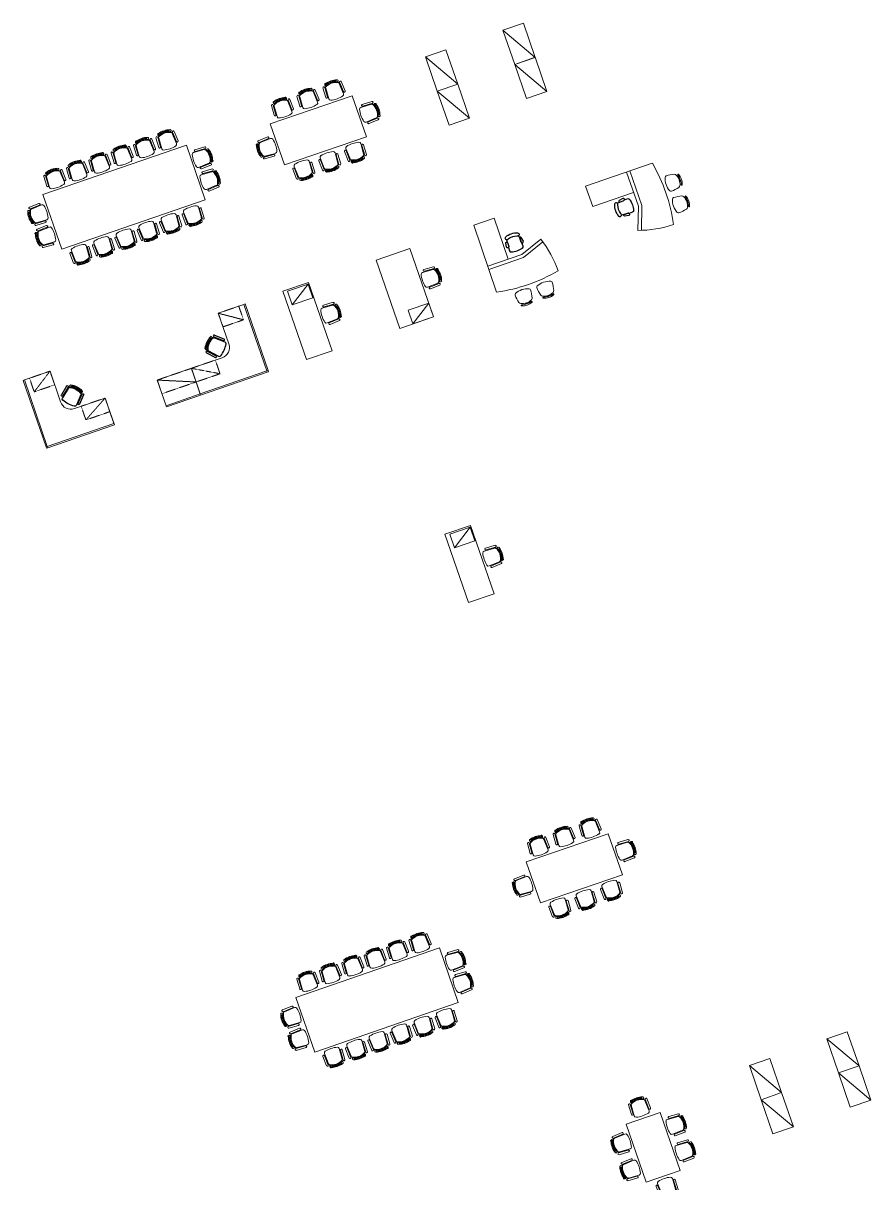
# Model space of a CAD drawing. Extents: x 760773 to 1075934, y 719259 to 1013331.
# Drawn here: x 766725 to 790188, y 829982 to 862081 of the extents above; entities that cross this region are included whole.
import ezdxf

# ---------------------------------------------------------------- set-up
doc = ezdxf.new("R2010")
doc.units = 0
doc.header["$MEASUREMENT"] = 0
doc.linetypes.add('HIDDEN', pattern=[0.375, 0.25, -0.125])
doc.layers.add('72471 FF-FUR', color=9, linetype='Continuous', lineweight=30)

# ---------------------------------------------------------------- blocks, each defined once
blk = doc.blocks.new('X301')
at = {"color": 0}
for p in [(36290.625, 43356.25), (36334.375, 43356.25), (36378.125, 43356.25), (36421.875, 43356.25), (36465.625, 43356.25), (36509.375, 43356.25), (36553.125, 43356.25), (36596.875, 43356.25)]:
    blk.add_point(p, dxfattribs=at)
blk = doc.blocks.new('c7_21')
at = {"color": 0, "linetype": 'ByBlock', "lineweight": -2}
for p, q in [((-268, 415), (-281, 135)), ((-218, 411), (-231, 131)), ((-200, 380), (-218, 73)), ((-192, 467), (-192, 475)), ((192, 467), (192, 475)), ((199, 378), (217, 74)), ((218, 411), (231, 131)), ((268, 415), (281, 135))]:
    blk.add_line(p, q, dxfattribs=at)
for centre, radius, start, end in [((-243, 413), 25, 356.2298, 176.2298), ((-118, 372), 82, 119.0663, 178.9882), ((0, 76), 382, 59.7683, 120.2317), ((-167, 474), 25, 100.3884, 177.4438), ((-167, 466), 25, 177.4438, 294.5277), ((0, 4), 524, 70.4182, 109.1761), ((0, 4), 467, 70.4182, 109.1761), ((167, 466), 25, 245.4723, 2.5562), ((117, 372), 82.3, 1.0429, 60.6025), ((167, 474), 25, 2.5562, 69.1297), ((243, 413), 25, 3.7702, 183.7702), ((-256, 133), 25, 176.2298, 356.2298), ((-168, 69), 50, 176.2298, 256.6171), ((-2, 764), 764, 256.6171, 283.7289), ((167, 70), 50, 283.7289, 3.7913), ((256, 133), 25, 183.7702, 3.7702)]:
    blk.add_arc(centre, radius, start, end, dxfattribs=at)
for p in [(-36463, -42857), (-36463, -42882)]:
    blk.add_blockref('X301', p, dxfattribs=at)
blk = doc.blocks.new('cab100025')
at = {"layer": '72471 FF-FUR', "lineweight": 0, "ltscale": 0.001}
blk.add_line((-0.893, 0.75), (0, 0), dxfattribs=at)
at = {"layer": '72471 FF-FUR', "lineweight": 0, "ltscale": 0.001, "flags": 128}
blk.add_lwpolyline([(0, 0), (-0.326, 0.946), (-0.893, 0.75), (-0.567, -0.195), (0, 0)], dxfattribs=at)
blk = doc.blocks.new('cab100026')
at = {"layer": '72471 FF-FUR', "lineweight": 0, "ltscale": 0.001}
blk.add_line((-0.893, 0.75), (0, 0), dxfattribs=at)
at = {"layer": '72471 FF-FUR', "lineweight": 0, "ltscale": 0.001, "flags": 128}
blk.add_lwpolyline([(0, 0), (-0.326, 0.946), (-0.893, 0.75), (-0.567, -0.195), (0, 0)], dxfattribs=at)
blk = doc.blocks.new('cab100023')
at = {"layer": '72471 FF-FUR', "lineweight": 0, "ltscale": 0.001}
blk.add_line((-0.893, 0.75), (0, 0), dxfattribs=at)
at = {"layer": '72471 FF-FUR', "lineweight": 0, "ltscale": 0.001, "flags": 128}
blk.add_lwpolyline([(0, 0), (-0.326, 0.946), (-0.893, 0.75), (-0.567, -0.195), (0, 0)], dxfattribs=at)
blk = doc.blocks.new('cab100024')
at = {"layer": '72471 FF-FUR', "lineweight": 0, "ltscale": 0.001}
blk.add_line((-0.893, 0.75), (0, 0), dxfattribs=at)
at = {"layer": '72471 FF-FUR', "lineweight": 0, "ltscale": 0.001, "flags": 128}
blk.add_lwpolyline([(0, 0), (-0.326, 0.946), (-0.893, 0.75), (-0.567, -0.195), (0, 0)], dxfattribs=at)
blk = doc.blocks.new('X311')
at = {"color": 0}
for p in [(36.290625, 43.35625), (36.334375, 43.35625), (36.378125, 43.35625), (36.421875, 43.35625), (36.465625, 43.35625), (36.509375, 43.35625), (36.553125, 43.35625), (36.596875, 43.35625)]:
    blk.add_point(p, dxfattribs=at)
blk = doc.blocks.new('chair21')
at = {"color": 0, "linetype": 'ByBlock', "lineweight": -2}
for p, q in [((0.379, 0.202), (0.071, 0.218)), ((0.41, 0.22), (0.13, 0.232)), ((0.413, 0.27), (0.133, 0.282)), ((0.466, 0.195), (0.474, 0.195)), ((0.38, -0.197), (0.075, -0.217)), ((0.413, -0.215), (0.133, -0.23)), ((0.416, -0.265), (0.136, -0.28)), ((0.469, -0.19), (0.476, -0.189))]:
    blk.add_line(p, q, dxfattribs=at)
at = {"color": 0, "linetype": 'ByBlock', "lineweight": -2, "extrusion": (0, 0, -1)}
for centre, radius, start, end in [((-0.764, 0.007), 0.764, 345.9357, 13.0476), ((-0.068, 0.168), 0.05, 13.0476, 93.4348), ((-0.132, 0.257), 0.025, 273.4348, 93.4348), ((-0.371, 0.12), 0.082, 90.6765, 150.5984), ((-0.076, 0.001), 0.382, 149.433, 209.8963), ((-0.412, 0.245), 0.025, 93.4348, 273.4348), ((-0.465, 0.17), 0.025, 335.1369, 92.2208), ((-0.004, 0), 0.467, 160.4885, 199.2465), ((-0.473, 0.17), 0.025, 92.2208, 169.2762), ((-0.004, 0), 0.524, 160.4885, 199.2465), ((-0.071, -0.167), 0.05, 265.8733, 345.9357), ((-0.134, -0.255), 0.025, 265.8945, 85.8945), ((-0.373, -0.115), 0.0823, 209.0622, 268.6218), ((-0.414, -0.24), 0.025, 85.8945, 265.8945), ((-0.467, -0.165), 0.025, 267.1085, 24.1924), ((-0.475, -0.164), 0.025, 200.535, 267.1085)]:
    blk.add_arc(centre, radius, start, end, dxfattribs=at)
at = {"color": 0, "linetype": 'ByBlock', "lineweight": -2, "zscale": -1, "rotation": 270.3353334674846}
for p in [(-43.095, 36.211), (-43.069, 36.211)]:
    blk.add_blockref('X311', p, dxfattribs=at)
blk = doc.blocks.new('c7_11')
at = {"color": 0, "linetype": 'ByBlock', "lineweight": -2}
for p, q in [((-268, 415), (-281, 135)), ((-218, 411), (-231, 131)), ((-200, 380), (-218, 73)), ((-192, 467), (-192, 475)), ((192, 467), (192, 475)), ((199, 378), (217, 74)), ((218, 411), (231, 131)), ((268, 415), (281, 135))]:
    blk.add_line(p, q, dxfattribs=at)
for centre, radius, start, end in [((-243, 413), 25, 356.2298, 176.2298), ((-118, 372), 82, 119.0663, 178.9882), ((0, 76), 382, 59.7683, 120.2317), ((-167, 474), 25, 100.3884, 177.4438), ((-167, 466), 25, 177.4438, 294.5277), ((0, 4), 524, 70.4182, 109.1761), ((0, 4), 467, 70.4182, 109.1761), ((167, 466), 25, 245.4723, 2.5562), ((117, 372), 82.3, 1.0429, 60.6025), ((167, 474), 25, 2.5562, 69.1297), ((243, 413), 25, 3.7702, 183.7702), ((-256, 133), 25, 176.2298, 356.2298), ((-168, 69), 50, 176.2298, 256.6171), ((-2, 764), 764, 256.6171, 283.7289), ((167, 70), 50, 283.7289, 3.7913), ((256, 133), 25, 183.7702, 3.7702)]:
    blk.add_arc(centre, radius, start, end, dxfattribs=at)
for p in [(-36463, -42857), (-36463, -42882)]:
    blk.add_blockref('X301', p, dxfattribs=at)
blk = doc.blocks.new('X7')
at = {"color": 0}
for p in [(36.290625, 43.35625), (36.334375, 43.35625), (36.378125, 43.35625), (36.421875, 43.35625), (36.465625, 43.35625), (36.509375, 43.35625), (36.553125, 43.35625), (36.596875, 43.35625)]:
    blk.add_point(p, dxfattribs=at)
blk = doc.blocks.new('c71')
at = {"color": 0, "linetype": 'ByBlock'}
for p, q in [((-0.268, 0.415), (-0.281, 0.135)), ((-0.218, 0.411), (-0.231, 0.131)), ((-0.2, 0.38), (-0.218, 0.073)), ((-0.192, 0.467), (-0.192, 0.475)), ((0.192, 0.467), (0.192, 0.475)), ((0.199, 0.378), (0.217, 0.074)), ((0.218, 0.411), (0.231, 0.131)), ((0.268, 0.415), (0.281, 0.135))]:
    blk.add_line(p, q, dxfattribs=at)
for centre, radius, start, end in [((-0.243, 0.413), 0.025, 356.2298, 176.2298), ((-0.118, 0.372), 0.082, 119.0663, 178.9882), ((0, 0.076), 0.382, 59.7683, 120.2317), ((-0.167, 0.474), 0.025, 100.3884, 177.4438), ((-0.167, 0.466), 0.025, 177.4438, 294.5277), ((0, 0.004), 0.524, 70.4182, 109.1761), ((0, 0.004), 0.467, 70.4182, 109.1761), ((0.167, 0.466), 0.025, 245.4723, 2.5562), ((0.117, 0.372), 0.0823, 1.0429, 60.6025), ((0.167, 0.474), 0.025, 2.5562, 69.1297), ((0.243, 0.413), 0.025, 3.7702, 183.7702), ((-0.256, 0.133), 0.025, 176.2298, 356.2298), ((-0.168, 0.069), 0.05, 176.2298, 256.6171), ((-0.002, 0.764), 0.764, 256.6171, 283.7289), ((0.167, 0.07), 0.05, 283.7289, 3.7913), ((0.256, 0.133), 0.025, 183.7702, 3.7702)]:
    blk.add_arc(centre, radius, start, end, dxfattribs=at)
for p in [(-36.463, -42.857), (-36.463, -42.882)]:
    blk.add_blockref('X7', p, dxfattribs=at)
blk = doc.blocks.new('ws-20001')
at = {"lineweight": -2}
for p, q in [((-2.015, -0.815), (-2.015, -0.065)), ((-1.115, -0.815), (-2.015, -0.815)), ((-0.815, -2.015), (-0.815, -1.115)), ((-0.815, -2.015), (-0.03, -2.015)), ((-0.065, -2.015), (-0.815, -2.015))]:
    blk.add_line(p, q, dxfattribs=at)
at = {"linetype": 'HIDDEN', "lineweight": -2, "ltscale": 0.001}
for p, q in [((-2.015, -0.815), (-1.615, -0.215)), ((-0.815, -2.015), (-0.415, -1.315))]:
    blk.add_line(p, q, dxfattribs=at)
at = {"lineweight": -2, "extrusion": (0, 0, -1), "flags": 128}
for points in [[(0.065, -0.065), (2.015, -0.065), (2.015, -0.03), (0.065, -0.03), (0.065, -0.065)], [(0.065, -2.015), (0.065, -0.065), (0.03, -0.065), (0.03, -2.015)]]:
    blk.add_lwpolyline(points, dxfattribs=at)
at = {"linetype": 'HIDDEN', "lineweight": -2, "ltscale": 0.001, "flags": 128}
for points in [[(-1.615, -0.215), (-2.015, -0.215), (-2.015, -0.815), (-1.615, -0.815), (-1.615, -0.215)], [(-0.415, -1.315), (-0.815, -1.315), (-0.815, -2.015), (-0.415, -2.015), (-0.415, -1.315)]]:
    blk.add_lwpolyline(points, dxfattribs=at)
at = {"lineweight": -2, "extrusion": (0, 0, -1)}
blk.add_lwpolyline([(0.065, -0.03), (0.03, -0.03), (0.03, -0.065), (0.065, -0.065)], close=True, dxfattribs=at)
at = {"lineweight": -2}
blk.add_arc((-1.115, -1.115), 0.3, 0, 89.9862, dxfattribs=at)
at = {"lineweight": -2, "rotation": 136.37928158431}
blk.add_blockref('c71', (-0.996, -0.996), dxfattribs=at)
blk = doc.blocks.new('END-BENCH1')
at = {"linetype": 'HIDDEN', "lineweight": -2, "ltscale": 0.001}
blk.add_line((-0.415, 0), (-0.815, 1), dxfattribs=at)
at = {"lineweight": -2, "flags": 128}
for points in [[(-0.815, 0), (-0.065, 0), (-0.065, 1), (-0.815, 1), (-0.815, 0)], [(-0.065, 0), (-0.03, 0), (-0.03, 1), (-0.065, 1), (-0.065, 0)]]:
    blk.add_lwpolyline(points, dxfattribs=at)
at = {"linetype": 'HIDDEN', "lineweight": -2, "ltscale": 0.001, "extrusion": (0, 0, -1), "flags": 128}
for points in [[(0.815, 1), (0.415, 1), (0.415, 0)], [(0.815, 1), (0.415, 1), (0.415, 0), (0.815, 0), (0.815, 1)]]:
    blk.add_lwpolyline(points, dxfattribs=at)
blk = doc.blocks.new('A$C54B211B1')
at = {"layer": '72471 FF-FUR', "lineweight": 0, "ltscale": 0.001}
blk.add_line((-382, 0), (-982, 400), dxfattribs=at)
at = {"layer": '72471 FF-FUR', "lineweight": 0, "ltscale": 0.001, "flags": 128}
for points in [[(0, 2000), (-982, 2000), (-982, 0), (0, 0), (0, 2000)], [(-982, 400), (-982, 0), (-382, 0), (-382, 400), (-982, 400)]]:
    blk.add_lwpolyline(points, dxfattribs=at)
at = {"layer": '72471 FF-FUR', "lineweight": 0, "ltscale": 0.001, "extrusion": (0, 0, -1), "zscale": -0.9999999999999998, "rotation": 269.8269828903789}
blk.add_blockref('c7_11', (1023, 1044), dxfattribs=at)
blk = doc.blocks.new('CHAIR12')
at = {"color": 0, "linetype": 'ByBlock', "ltscale": 0.5, "flags": 128}
for points in [[(-0.0098, -0.0075), (-0.009, -0.0121, 0.736549), (-0.0071, -0.012), (-0.0072, -0.0073, 0.857709), (-0.0098, -0.0075)], [(0.0069, -0.0151), (0.0072, -0.0123, -0.085099), (0.0071, -0.012), (0.0072, -0.0073, -0.186029), (0.0078, -0.0065), (0.0079, -0.0025, 0.23574), (0.0064, -0.0008, 0.124929), (-0.0064, -0.0008, 0.23574), (-0.0079, -0.0025), (-0.0078, -0.0065, -0.186029), (-0.0072, -0.0073), (-0.0071, -0.012, -0.085099), (-0.0072, -0.0123), (-0.0069, -0.0151)]]:
    blk.add_lwpolyline(points, format="xyb", dxfattribs=at)
at = {"color": 0, "linetype": 'ByBlock', "ltscale": 0.5, "extrusion": (0, 0, -1), "flags": 128}
for points in [[(-0.0098, -0.0075), (-0.009, -0.0121, 0.736549), (-0.0071, -0.012), (-0.0072, -0.0073, 0.857709), (-0.0098, -0.0075)], [(0.005, -0.015, -0.178907), (-0.005, -0.015, 0.986284), (-0.0069, -0.0183, 0.201081), (0.0069, -0.0183, 0.986284), (0.005, -0.015)]]:
    blk.add_lwpolyline(points, format="xyb", dxfattribs=at)
blk = doc.blocks.new('Chair071')
at = {"lineweight": -2, "flags": 128}
for points in [[(0, 0.0155, 0.104546), (-0.0062, 0.0142, 0.229348), (-0.0077, 0.0125, 0.05399), (-0.009, 0.0032, 0.308249), (-0.008, 0.0017, 0.103199), (0, 0, 0.103199)], [(-0.0043, 0.0161, -0.142221), (0.0043, 0.0161), (0.0051, 0.0159, 0.047635), (0.0057, 0.0158, 0.083355), (0.0061, 0.0159, 0.222875), (0.0063, 0.016, 0.153024), (0.0064, 0.0164, 0.213168), (0.0062, 0.0167, 0.211623), (-0.0062, 0.0167, 0.213168), (-0.0064, 0.0164, 0.153024), (-0.0063, 0.016, 0.222875), (-0.0061, 0.0159, 0.083355), (-0.0057, 0.0158, 0.047635), (-0.0051, 0.0159), (-0.0043, 0.0161)], [(0, 0, 0.103199), (0.008, 0.0017, 0.308249), (0.009, 0.0032, 0.05399), (0.0077, 0.0125, 0.229348), (0.0062, 0.0142, 0.104546), (0, 0.0155, 0.104546)]]:
    blk.add_lwpolyline(points, format="xyb", dxfattribs=at)
at = {"color": 8, "lineweight": -2, "true_color": 0x7f7f7f, "flags": 128}
blk.add_lwpolyline([(0.0016, 0.0158), (0.0016, 0.0165), (-0.0016, 0.0165), (-0.0016, 0.0158), (0.0016, 0.0158)], dxfattribs=at)
blk = doc.blocks.new('mgr11')
at = {"color": 0, "lineweight": -2}
for p, q in [((-1.639, 0), (-1.639, -1.015)), ((-2.298, 0), (-0.345, 0)), ((-1.545, -0.998), (-1.545, 0)), ((-1.405, -1.659), (-1.639, -1.015)), ((-1.315, -1.63), (-1.545, -0.998))]:
    blk.add_line(p, q, dxfattribs=at)
at = {"color": 0, "lineweight": -2, "extrusion": (0, 0, -1), "flags": 128}
blk.add_lwpolyline([(0.345, 0), (0.345, -0.6), (1.545, -0.6)], dxfattribs=at)
at = {"color": 0, "lineweight": -2}
for centre, radius, start, end in [((2.225, -0.9), 4.612, 168.7476, 191.2501), ((-2.345, 1.4), 3.2, 270.8431, 288.7751)]:
    blk.add_arc(centre, radius, start, end, dxfattribs=at)
for name, p, xscale, yscale, zscale, rotation in [('Chair071', (-2.464, -0.682), 24.99999997136144, 25.00000008692805, 25.00000002914472, 90.00000289454144), ('CHAIR12', (-1.403, -0.908), 25.39998628385365, 25.39998628385365, 25.39998628385365, 90), ('Chair071', (-2.464, -1.317), 24.99999997136144, 25.00000008692805, 25.00000002914472, 90.00000289454144)]:
    blk.add_blockref(name, p, dxfattribs=dict(at, xscale=xscale, yscale=yscale, zscale=zscale, rotation=rotation))

msp = doc.modelspace()

# ---------------------------------------------------------------- linework, layer by layer
at = {"layer": '72471 FF-FUR', "lineweight": 0, "ltscale": 0.001}
for p, q in [((774174.7408, 854286.02779), (774611.82468, 854859.57611)), ((778661.10408, 847559.73543), (779098.18797, 848133.28375))]:
    msp.add_line(p, q, dxfattribs=at)
at = {"layer": '72471 FF-FUR', "lineweight": 0, "ltscale": 0.001, "flags": 128}
for points in [[(773563.75751, 859292.1058), (773954.4393, 858157.48349), (776223.68393, 858938.84708), (775833.00214, 860073.46939), (773563.75751, 859292.1058)], [(767269.63166, 857336.38861), (767790.54072, 855823.55887), (771761.71874, 857190.94512), (771240.80968, 858703.77486), (767269.63166, 857336.38861)], [(775274.6444, 853015.71696), (774623.50809, 854906.75411), (773914.36916, 854662.57799), (774565.50547, 852771.54084), (775274.6444, 853015.71696)], [(774742.05195, 854481.36868), (774611.82468, 854859.57611), (774044.51354, 854664.23522), (774174.7408, 854286.02779), (774742.05195, 854481.36868)], [(779761.00768, 846289.4246), (779109.87137, 848180.46175), (778400.73244, 847936.28563), (779051.86875, 846045.24848), (779761.00768, 846289.4246)], [(779228.41523, 847755.07632), (779098.18797, 848133.28375), (778530.87682, 847937.94286), (778661.10408, 847559.73543), (779228.41523, 847755.07632)], [(780651.64564, 838862.98434), (781042.32743, 837728.36203), (783311.57206, 838509.72562), (782920.89026, 839644.34793), (780651.64564, 838862.98434)], [(774273.26289, 835115.10981), (774794.17195, 833602.28007), (778765.34996, 834969.66632), (778244.44091, 836482.49606), (774273.26289, 835115.10981)], [(784360.56938, 831932.50883), (783415.05078, 831606.94067), (783968.51666, 829999.55905), (784914.03526, 830325.12721), (784360.56938, 831932.50883)]]:
    msp.add_lwpolyline(points, dxfattribs=at)

# ---------------------------------------------------------------- block references
at = {"lineweight": 0, "xscale": 999.9999999999975, "yscale": 999.9999999999975, "zscale": 999.9999999999975}
for name, p in [('cab100023', (780897.24731, 861135.61105)), ('cab100025', (778753.52862, 860396.67757)), ('cab100024', (781222.81593, 860190.09096)), ('cab100026', (779079.0972, 859451.15747)), ('cab100023', (789862.63809, 833216.9688)), ('cab100025', (787718.9194, 832478.03533)), ('cab100024', (790188.20672, 832271.44872)), ('cab100026', (788044.48798, 831532.51523))]:
    msp.add_blockref(name, p, dxfattribs=at)
at = {"layer": '72471 FF-FUR', "lineweight": 0, "ltscale": 0.001, "extrusion": (0, 0, -1)}
for name, p, xscale, yscale, zscale, rotation in [('chair21', (-775412.96159, 859986.67471), -999.9999999999985, 999.9999999999989, 999.9999999999984, 251.068058392488), ('chair21', (-774693.57561, 859751.54593), -999.9999999999985, 999.9999999999989, 999.9999999999984, 251.068058392488), ('chair21', (-776075.65982, 859522.13665), -999.9999999999998, 999.9999999999998, 999.9999999999995, 341.0680594068062), ('chair21', (-770168.86111, 858392.51025), -999.9999999999985, 999.9999999999989, 999.9999999999984, 251.068058392488), ('chair21', (-770789.82404, 858606.32493), -999.9999999999985, 999.9999999999989, 999.9999999999984, 251.068058392488), ('chair21', (-769547.89817, 858178.69556), 999.999999999999, 999.999999999999, 999.999999999999, 70.9319416024408), ('chair21', (-771442.67467, 858270.91271), 999.999999999999, 999.999999999999, 999.999999999999, 160.9319405880517), ('chair21', (-768305.9723, 857751.06619), 999.9999999999989, 999.9999999999989, 999.9999999999989, 70.93194160243921), ('chair21', (-768926.93523, 857964.88088), 999.9999999999989, 999.9999999999989, 999.9999999999989, 70.93194160243921), ('chair21', (-774408.22173, 858255.89643), -999.9999999999982, 999.9999999999972, 999.9999999999983, 71.06805839248811), ('chair21', (-767685.00936, 857537.2515), -999.9999999999982, 999.9999999999977, 999.9999999999984, 251.0680583924848), ('chair21', (-771654.29397, 857656.32564), -1000.000000000001, 1000.000000000001, 999.9999999999995, 341.0680594068011), ('chair21', (-767377.05643, 856871.00809), -1000.000000000002, 1000.000000000001, 999.9999999999995, 161.0680594068721), ('chair21', (-767588.67573, 856256.42101), 1000.000000000001, 1000.000000000001, 1000.000000000001, 340.9319405881227), ('ws-20001', (-773551.57352, 852413.27506), -1000.001580537664, 1000.001580537664, 1000.001580537661, 70.99999710291355), ('chair21', (-782500.84971, 839557.55325), -999.9999999999985, 999.9999999999997, 999.9999999999986, 251.068058392488), ('chair21', (-781781.46374, 839322.42447), -999.9999999999985, 999.9999999999997, 999.9999999999986, 251.068058392488), ('chair21', (-783163.54795, 839093.01519), -1000.000000000001, 1000.000000000001, 999.9999999999998, 341.068059406806), ('chair21', (-781496.10986, 837826.77497), -999.9999999999982, 999.9999999999982, 999.9999999999985, 71.06805839248811), ('chair21', (-777793.45527, 836385.04613), -999.9999999999985, 999.9999999999997, 999.9999999999986, 251.068058392488), ('chair21', (-776551.5294, 835957.41676), 999.9999999999995, 999.9999999999995, 999.9999999999995, 70.93194160244072), ('chair21', (-777172.49233, 836171.23144), -999.9999999999985, 999.9999999999997, 999.9999999999986, 251.068058392488), ('chair21', (-775930.56646, 835743.60207), 999.9999999999984, 999.9999999999984, 999.9999999999984, 70.93194160243908), ('chair21', (-778446.3059, 836049.63391), 999.9999999999989, 999.9999999999989, 999.9999999999989, 160.9319405880517), ('chair21', (-774688.64059, 835315.9727), -999.9999999999982, 999.9999999999982, 999.9999999999986, 251.0680583924848), ('chair21', (-775309.60352, 835529.78739), 999.9999999999984, 999.9999999999984, 999.9999999999984, 70.93194160243908), ('chair21', (-778657.9252, 835435.04684), -1000.000000000004, 1000.000000000004, 999.9999999999998, 341.0680594068011), ('chair21', (-774380.68766, 834649.72929), -1000.000000000014, 1000.000000000014, 999.9999999999998, 161.068059406872), ('chair21', (-774592.30696, 834035.14221), 1000.000000000004, 1000.000000000004, 1000.000000000004, 340.9319405881226)]:
    msp.add_blockref(name, p, dxfattribs=dict(at, xscale=xscale, yscale=yscale, zscale=zscale, rotation=rotation))
at = {"layer": '72471 FF-FUR', "lineweight": 0, "ltscale": 0.001}
for name, p, xscale, yscale, zscale, rotation in [('chair21', (773981.932, 859493.93171), -1000.000000000002, 1000.000000000003, 1000.000000000001, 289.0680551374015), ('chair21', (773711.86333, 858708.21625), -999.9999999999994, 999.9999999999994, 999.9999999999986, 19.06805091336575), ('chair21', (775839.25132, 858748.63943), -1000.000000000002, 1000.000000000002, 1000.000000000001, 109.0680551374016), ('chair21', (775127.60771, 858491.02521), -1000.000000000002, 1000.000000000002, 1000.000000000001, 109.0680551374016), ('chair21', (771346.34104, 856990.08222), -1000.000000000002, 1000.000000000002, 1000.000000000001, 109.0680551374016), ('chair21', (770725.3781, 856776.26754), -1000.000000000002, 1000.000000000002, 1000.000000000001, 109.0680551374016), ('chair21', (769483.45223, 856348.63816), 1000.000000000001, 1000.000000000001, 1000.000000000001, 288.931944867671), ('chair21', (770104.41517, 856562.45285), 1000.000000000001, 1000.000000000001, 1000.000000000001, 288.9319448676695), ('chair21', (768862.48929, 856134.82348), 1000.000000000001, 1000.000000000001, 1000.000000000001, 288.931944867671), ('chair21', (768241.52636, 855921.00879), -1000.000000000002, 1000.000000000002, 1000.000000000001, 109.0680551374047), ('ws-20001', (767352.37824, 850278.72273), -1000.001580537663, 1000.001580537664, 1000.001580537663, 109.0000028970862), ('END-BENCH1', (771646.36664, 851757.20756), -1000.001580537662, 1000.001580537662, 1000.001580537662, 109.0000028970862), ('chair21', (781069.82013, 839064.81025), -1000.000000000007, 1000.000000000007, 1000.000000000001, 289.0680551374015), ('chair21', (780799.75146, 838279.09479), -1000.000000000002, 1000.000000000002, 999.9999999999989, 19.0680509133658), ('chair21', (782215.49583, 838061.90375), -1000.000000000007, 1000.000000000007, 1000.000000000001, 109.0680551374015), ('chair21', (782927.13945, 838319.51797), -1000.000000000007, 1000.000000000007, 1000.000000000001, 109.0680551374015), ('chair21', (777729.00933, 834554.98873), -1000.000000000007, 1000.000000000007, 1000.000000000001, 109.0680551374015), ('chair21', (778349.97227, 834768.80342), -1000.000000000007, 1000.000000000007, 1000.000000000001, 109.0680551374015), ('chair21', (777108.04639, 834341.17405), 1000, 1000, 1000, 288.9319448676696), ('chair21', (775866.12052, 833913.54468), 1000.000000000002, 1000.000000000002, 1000.000000000002, 288.9319448676711), ('chair21', (776487.08346, 834127.35936), 1000.000000000002, 1000.000000000002, 1000.000000000002, 288.9319448676711), ('chair21', (775245.15758, 833699.72999), -999.9999999999995, 999.9999999999995, 1000.000000000001, 109.0680551374046)]:
    msp.add_blockref(name, p, dxfattribs=dict(at, xscale=xscale, yscale=yscale, zscale=zscale, rotation=rotation))
at = {"layer": '72471 FF-FUR', "linetype": 'Continuous', "lineweight": 0, "ltscale": 0.001, "extrusion": (0, 0, -1), "xscale": 1000.00158053766, "yscale": 1000.00158053766, "zscale": 1000.00158053766, "rotation": 341.0000007748442}
msp.add_blockref('mgr11', (-781967.37346, 857457.99842), dxfattribs=at)
at = {"layer": '72471 FF-FUR', "linetype": 'Continuous', "lineweight": 0, "ltscale": 0.001, "xscale": 1000.001580537661, "yscale": 1000.001580537661, "zscale": 1000.001580537661, "rotation": 108.9999971079662}
msp.add_blockref('mgr11', (779082.65785, 856812.75874), dxfattribs=at)
at = {"layer": '72471 FF-FUR', "lineweight": 0, "xscale": -1, "rotation": 19.00000000253419}
msp.add_blockref('A$C54B211B1', (777150.96324, 853632.5845), dxfattribs=at)
at = {"layer": '72471 FF-FUR', "lineweight": 0, "ltscale": 0.001, "extrusion": (0, 0, -1)}
for name, p, zscale, rotation in [('c7_21', (-774998.69552, 853964.81924), -0.9999999999999998, 70.82698288783422), ('c7_21', (-779485.0588, 847238.52688), -1, 70.82698288783413), ('c7_11', (-783522.74936, 831149.34502), -1, 250.8269828877955), ('c7_11', (-784806.33668, 830782.72285), -1, 70.8269828877713), ('c7_11', (-784466.37902, 830099.95196), -1, 160.8269828877306)]:
    msp.add_blockref(name, p, dxfattribs=dict(at, zscale=zscale, rotation=rotation))
for p, xscale, zscale, rotation in [((-783869.17973, 831834.34465), -1, -1, 341.1730171070874), ((-784557.42575, 831505.61268), -1.000000000000004, -1.000000000000004, 71.1730171070802), ((-783771.66029, 830426.4552), -0.9999999999999987, -0.9999999999999987, 251.1730171071045)]:
    msp.add_blockref('c7_11', p, dxfattribs=dict(at, xscale=xscale, zscale=zscale, rotation=rotation))

doc.saveas('drawing.dxf')
